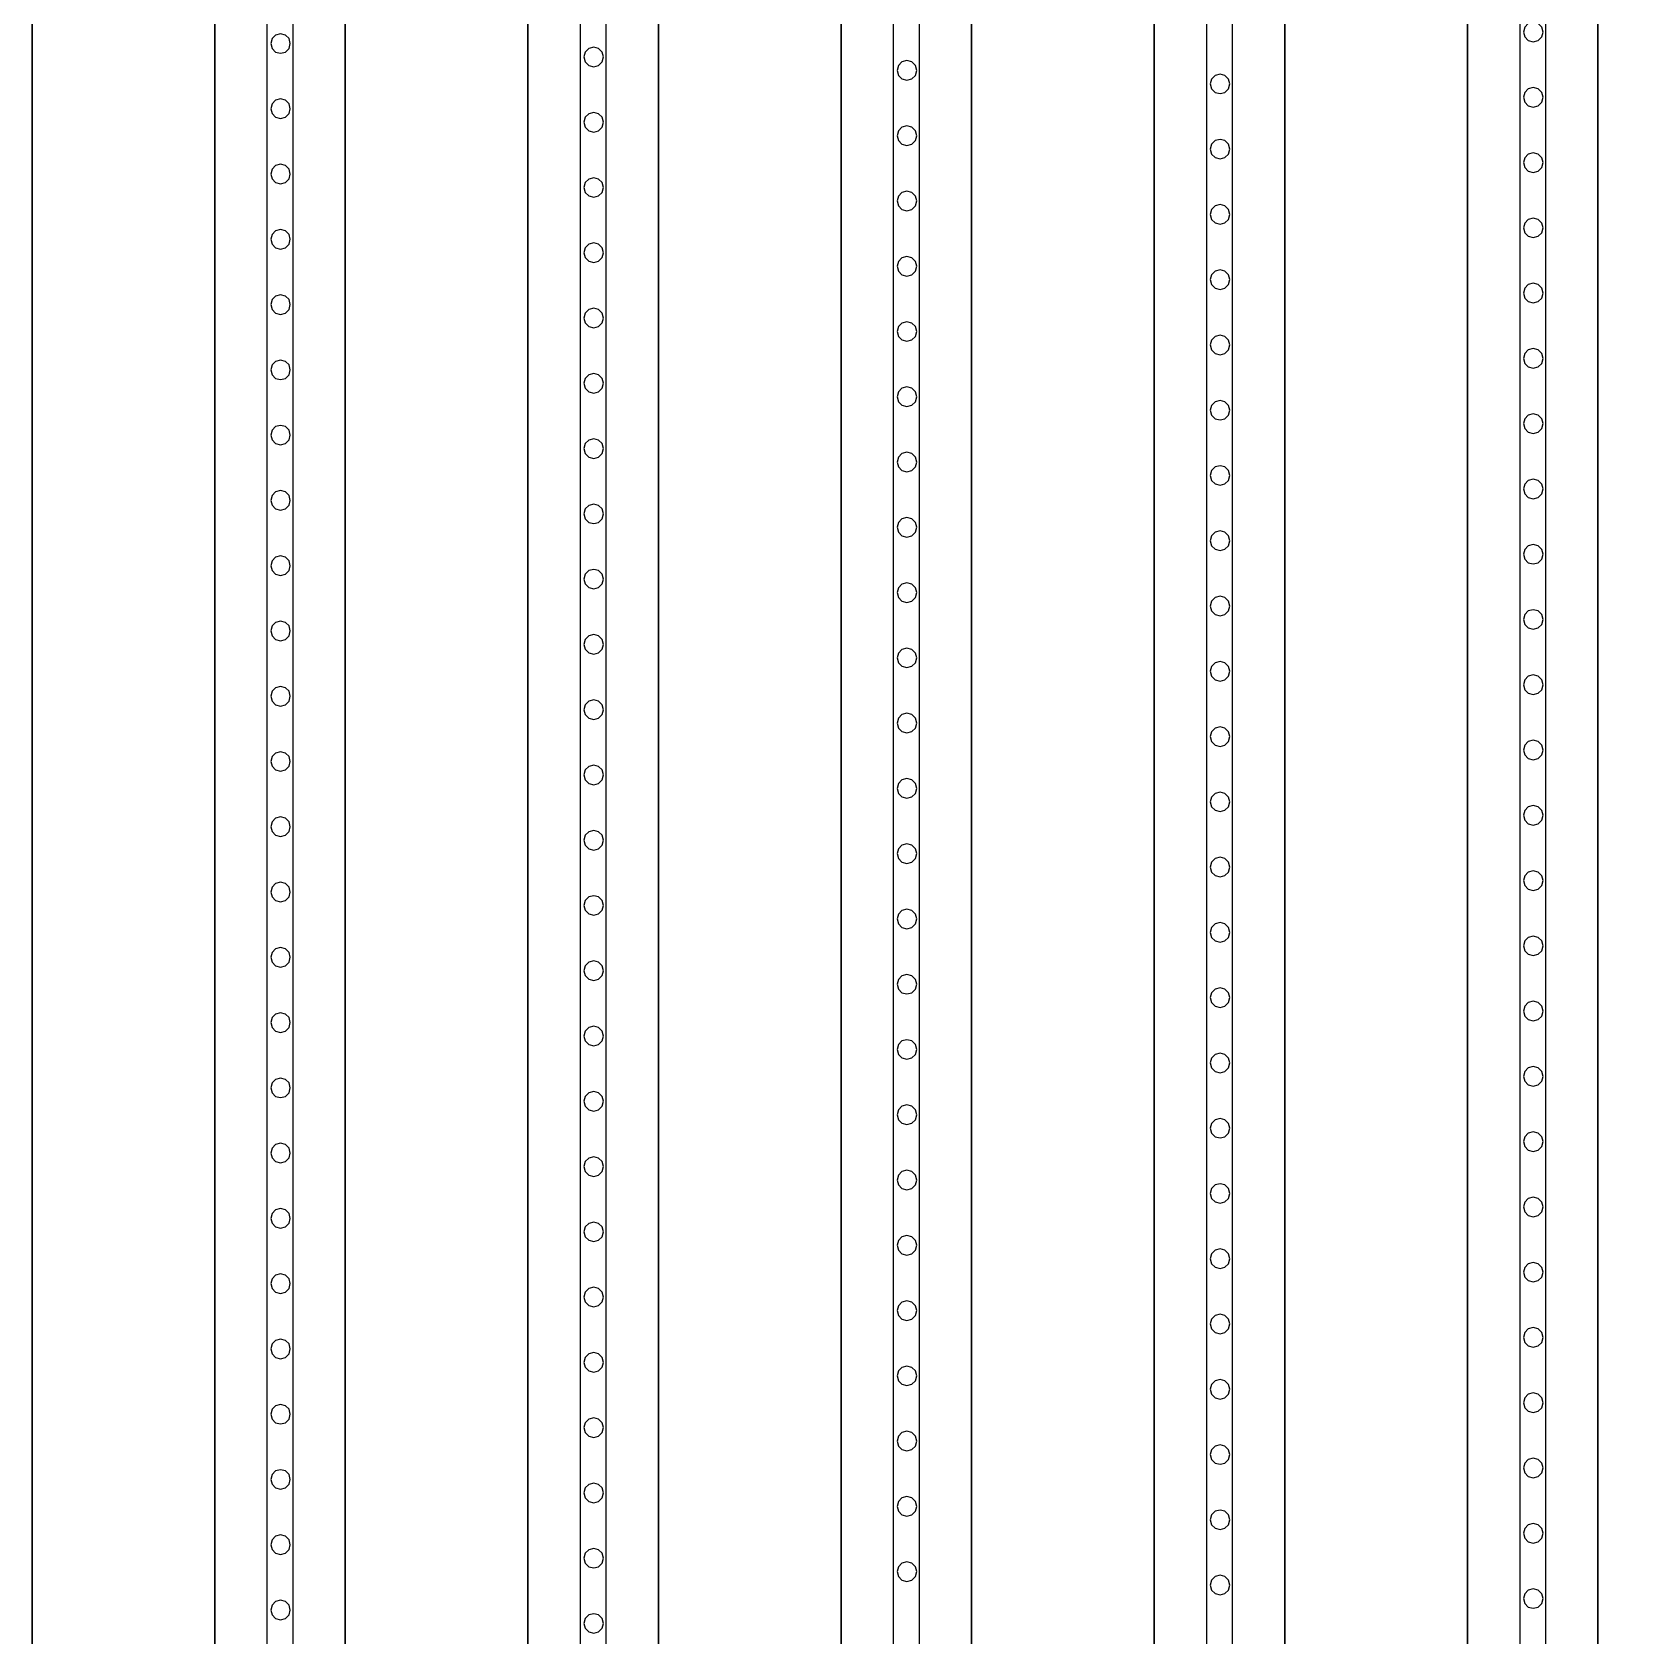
# Model space of a CAD drawing. Header units: metres. Extents: x -1550 to 1550, y -904 to 26100.
# Drawn here: x -2 to 120.4, y 1983 to 2105.8 of the extents above; entities that cross this region are included whole.
import ezdxf

# ---------------------------------------------------------------- set-up
doc = ezdxf.new("R2010")
doc.units = ezdxf.units.M
for name, color, linetype in [('Metal', 4, 'CONTINUOUS'), ('pattern_ionp', 7, 'CONTINUOUS'), ('Polyimide', 3, 'CONTINUOUS'), ('Polyimide_Negative', 5, 'CONTINUOUS')]:
    doc.layers.add(name, color=color, linetype=linetype)

msp = doc.modelspace()

# ---------------------------------------------------------------- linework, layer by layer
at = {"layer": 'Metal'}
for points in [[(16, 11993.5), (16, 8.5)], [(18, 8.5), (18, 11993.5)], [(40, 11993.5), (40, 262.47)], [(42, 262.47), (42, 11993.5)], [(64, 11993.5), (64, 516.44)], [(66, 516.44), (66, 11993.5)], [(88, 11993.5), (88, 770.4)], [(90, 770.4), (90, 11993.5)], [(112, 11993.5), (112, 1024.37)], [(114, 1024.37), (114, 11993.5)]]:
    msp.add_lwpolyline(points, dxfattribs=at)
at = {"layer": 'pattern_ionp'}
for points in [[(113.79, 2105.82), (113.69, 2106.19), (113.41, 2106.47), (113.04, 2106.57), (112.66, 2106.47), (112.39, 2106.19), (112.29, 2105.82), (112.39, 2105.44), (112.66, 2105.17), (113.04, 2105.07), (113.41, 2105.17), (113.69, 2105.44), (113.79, 2105.82)], [(17.79, 2104.94), (17.69, 2105.32), (17.41, 2105.59), (17.04, 2105.69), (16.66, 2105.59), (16.39, 2105.32), (16.29, 2104.94), (16.39, 2104.57), (16.66, 2104.29), (17.04, 2104.19), (17.41, 2104.29), (17.69, 2104.57), (17.79, 2104.94)], [(41.79, 2103.91), (41.69, 2104.29), (41.41, 2104.56), (41.04, 2104.66), (40.66, 2104.56), (40.39, 2104.29), (40.29, 2103.91), (40.39, 2103.54), (40.66, 2103.26), (41.04, 2103.16), (41.41, 2103.26), (41.69, 2103.54), (41.79, 2103.91)], [(65.79, 2102.88), (65.69, 2103.25), (65.41, 2103.53), (65.04, 2103.63), (64.66, 2103.53), (64.39, 2103.25), (64.29, 2102.88), (64.39, 2102.5), (64.66, 2102.23), (65.04, 2102.13), (65.41, 2102.23), (65.69, 2102.5), (65.79, 2102.88)], [(89.79, 2101.85), (89.69, 2102.22), (89.41, 2102.5), (89.04, 2102.6), (88.66, 2102.5), (88.39, 2102.22), (88.29, 2101.85), (88.39, 2101.47), (88.66, 2101.2), (89.04, 2101.1), (89.41, 2101.2), (89.69, 2101.47), (89.79, 2101.85)], [(113.79, 2100.82), (113.69, 2101.19), (113.41, 2101.47), (113.04, 2101.57), (112.66, 2101.47), (112.39, 2101.19), (112.29, 2100.82), (112.39, 2100.44), (112.66, 2100.17), (113.04, 2100.07), (113.41, 2100.17), (113.69, 2100.44), (113.79, 2100.82)], [(17.79, 2099.94), (17.69, 2100.32), (17.41, 2100.59), (17.04, 2100.69), (16.66, 2100.59), (16.39, 2100.32), (16.29, 2099.94), (16.39, 2099.57), (16.66, 2099.29), (17.04, 2099.19), (17.41, 2099.29), (17.69, 2099.57), (17.79, 2099.94)], [(41.79, 2098.91), (41.69, 2099.29), (41.41, 2099.56), (41.04, 2099.66), (40.66, 2099.56), (40.39, 2099.29), (40.29, 2098.91), (40.39, 2098.54), (40.66, 2098.26), (41.04, 2098.16), (41.41, 2098.26), (41.69, 2098.54), (41.79, 2098.91)], [(65.79, 2097.88), (65.69, 2098.25), (65.41, 2098.53), (65.04, 2098.63), (64.66, 2098.53), (64.39, 2098.25), (64.29, 2097.88), (64.39, 2097.5), (64.66, 2097.23), (65.04, 2097.13), (65.41, 2097.23), (65.69, 2097.5), (65.79, 2097.88)], [(89.79, 2096.85), (89.69, 2097.22), (89.41, 2097.5), (89.04, 2097.6), (88.66, 2097.5), (88.39, 2097.22), (88.29, 2096.85), (88.39, 2096.47), (88.66, 2096.2), (89.04, 2096.1), (89.41, 2096.2), (89.69, 2096.47), (89.79, 2096.85)], [(113.79, 2095.82), (113.69, 2096.19), (113.41, 2096.47), (113.04, 2096.57), (112.66, 2096.47), (112.39, 2096.19), (112.29, 2095.82), (112.39, 2095.44), (112.66, 2095.17), (113.04, 2095.07), (113.41, 2095.17), (113.69, 2095.44), (113.79, 2095.82)], [(17.79, 2094.94), (17.69, 2095.32), (17.41, 2095.59), (17.04, 2095.69), (16.66, 2095.59), (16.39, 2095.32), (16.29, 2094.94), (16.39, 2094.57), (16.66, 2094.29), (17.04, 2094.19), (17.41, 2094.29), (17.69, 2094.57), (17.79, 2094.94)], [(41.79, 2093.91), (41.69, 2094.29), (41.41, 2094.56), (41.04, 2094.66), (40.66, 2094.56), (40.39, 2094.29), (40.29, 2093.91), (40.39, 2093.54), (40.66, 2093.26), (41.04, 2093.16), (41.41, 2093.26), (41.69, 2093.54), (41.79, 2093.91)], [(65.79, 2092.88), (65.69, 2093.25), (65.41, 2093.53), (65.04, 2093.63), (64.66, 2093.53), (64.39, 2093.25), (64.29, 2092.88), (64.39, 2092.5), (64.66, 2092.23), (65.04, 2092.13), (65.41, 2092.23), (65.69, 2092.5), (65.79, 2092.88)], [(89.79, 2091.85), (89.69, 2092.22), (89.41, 2092.5), (89.04, 2092.6), (88.66, 2092.5), (88.39, 2092.22), (88.29, 2091.85), (88.39, 2091.47), (88.66, 2091.2), (89.04, 2091.1), (89.41, 2091.2), (89.69, 2091.47), (89.79, 2091.85)], [(113.79, 2090.82), (113.69, 2091.19), (113.41, 2091.47), (113.04, 2091.57), (112.66, 2091.47), (112.39, 2091.19), (112.29, 2090.82), (112.39, 2090.44), (112.66, 2090.17), (113.04, 2090.07), (113.41, 2090.17), (113.69, 2090.44), (113.79, 2090.82)], [(17.79, 2089.94), (17.69, 2090.32), (17.41, 2090.59), (17.04, 2090.69), (16.66, 2090.59), (16.39, 2090.32), (16.29, 2089.94), (16.39, 2089.57), (16.66, 2089.29), (17.04, 2089.19), (17.41, 2089.29), (17.69, 2089.57), (17.79, 2089.94)], [(41.79, 2088.91), (41.69, 2089.29), (41.41, 2089.56), (41.04, 2089.66), (40.66, 2089.56), (40.39, 2089.29), (40.29, 2088.91), (40.39, 2088.54), (40.66, 2088.26), (41.04, 2088.16), (41.41, 2088.26), (41.69, 2088.54), (41.79, 2088.91)], [(65.79, 2087.88), (65.69, 2088.25), (65.41, 2088.53), (65.04, 2088.63), (64.66, 2088.53), (64.39, 2088.25), (64.29, 2087.88), (64.39, 2087.5), (64.66, 2087.23), (65.04, 2087.13), (65.41, 2087.23), (65.69, 2087.5), (65.79, 2087.88)], [(89.79, 2086.85), (89.69, 2087.22), (89.41, 2087.5), (89.04, 2087.6), (88.66, 2087.5), (88.39, 2087.22), (88.29, 2086.85), (88.39, 2086.47), (88.66, 2086.2), (89.04, 2086.1), (89.41, 2086.2), (89.69, 2086.47), (89.79, 2086.85)], [(113.79, 2085.82), (113.69, 2086.19), (113.41, 2086.47), (113.04, 2086.57), (112.66, 2086.47), (112.39, 2086.19), (112.29, 2085.82), (112.39, 2085.44), (112.66, 2085.17), (113.04, 2085.07), (113.41, 2085.17), (113.69, 2085.44), (113.79, 2085.82)], [(17.79, 2084.94), (17.69, 2085.32), (17.41, 2085.59), (17.04, 2085.69), (16.66, 2085.59), (16.39, 2085.32), (16.29, 2084.94), (16.39, 2084.57), (16.66, 2084.29), (17.04, 2084.19), (17.41, 2084.29), (17.69, 2084.57), (17.79, 2084.94)], [(41.79, 2083.91), (41.69, 2084.29), (41.41, 2084.56), (41.04, 2084.66), (40.66, 2084.56), (40.39, 2084.29), (40.29, 2083.91), (40.39, 2083.54), (40.66, 2083.26), (41.04, 2083.16), (41.41, 2083.26), (41.69, 2083.54), (41.79, 2083.91)], [(65.79, 2082.88), (65.69, 2083.25), (65.41, 2083.53), (65.04, 2083.63), (64.66, 2083.53), (64.39, 2083.25), (64.29, 2082.88), (64.39, 2082.5), (64.66, 2082.23), (65.04, 2082.13), (65.41, 2082.23), (65.69, 2082.5), (65.79, 2082.88)], [(89.79, 2081.85), (89.69, 2082.22), (89.41, 2082.5), (89.04, 2082.6), (88.66, 2082.5), (88.39, 2082.22), (88.29, 2081.85), (88.39, 2081.47), (88.66, 2081.2), (89.04, 2081.1), (89.41, 2081.2), (89.69, 2081.47), (89.79, 2081.85)], [(113.79, 2080.82), (113.69, 2081.19), (113.41, 2081.47), (113.04, 2081.57), (112.66, 2081.47), (112.39, 2081.19), (112.29, 2080.82), (112.39, 2080.44), (112.66, 2080.17), (113.04, 2080.07), (113.41, 2080.17), (113.69, 2080.44), (113.79, 2080.82)], [(17.79, 2079.94), (17.69, 2080.32), (17.41, 2080.59), (17.04, 2080.69), (16.66, 2080.59), (16.39, 2080.32), (16.29, 2079.94), (16.39, 2079.57), (16.66, 2079.29), (17.04, 2079.19), (17.41, 2079.29), (17.69, 2079.57), (17.79, 2079.94)], [(41.79, 2078.91), (41.69, 2079.29), (41.41, 2079.56), (41.04, 2079.66), (40.66, 2079.56), (40.39, 2079.29), (40.29, 2078.91), (40.39, 2078.54), (40.66, 2078.26), (41.04, 2078.16), (41.41, 2078.26), (41.69, 2078.54), (41.79, 2078.91)], [(65.79, 2077.88), (65.69, 2078.25), (65.41, 2078.53), (65.04, 2078.63), (64.66, 2078.53), (64.39, 2078.25), (64.29, 2077.88), (64.39, 2077.5), (64.66, 2077.23), (65.04, 2077.13), (65.41, 2077.23), (65.69, 2077.5), (65.79, 2077.88)], [(89.79, 2076.85), (89.69, 2077.22), (89.41, 2077.5), (89.04, 2077.6), (88.66, 2077.5), (88.39, 2077.22), (88.29, 2076.85), (88.39, 2076.47), (88.66, 2076.2), (89.04, 2076.1), (89.41, 2076.2), (89.69, 2076.47), (89.79, 2076.85)], [(113.79, 2075.82), (113.69, 2076.19), (113.41, 2076.47), (113.04, 2076.57), (112.66, 2076.47), (112.39, 2076.19), (112.29, 2075.82), (112.39, 2075.44), (112.66, 2075.17), (113.04, 2075.07), (113.41, 2075.17), (113.69, 2075.44), (113.79, 2075.82)], [(17.79, 2074.94), (17.69, 2075.32), (17.41, 2075.59), (17.04, 2075.69), (16.66, 2075.59), (16.39, 2075.32), (16.29, 2074.94), (16.39, 2074.57), (16.66, 2074.29), (17.04, 2074.19), (17.41, 2074.29), (17.69, 2074.57), (17.79, 2074.94)], [(41.79, 2073.91), (41.69, 2074.29), (41.41, 2074.56), (41.04, 2074.66), (40.66, 2074.56), (40.39, 2074.29), (40.29, 2073.91), (40.39, 2073.54), (40.66, 2073.26), (41.04, 2073.16), (41.41, 2073.26), (41.69, 2073.54), (41.79, 2073.91)], [(65.79, 2072.88), (65.69, 2073.25), (65.41, 2073.53), (65.04, 2073.63), (64.66, 2073.53), (64.39, 2073.25), (64.29, 2072.88), (64.39, 2072.5), (64.66, 2072.23), (65.04, 2072.13), (65.41, 2072.23), (65.69, 2072.5), (65.79, 2072.88)], [(89.79, 2071.85), (89.69, 2072.22), (89.41, 2072.5), (89.04, 2072.6), (88.66, 2072.5), (88.39, 2072.22), (88.29, 2071.85), (88.39, 2071.47), (88.66, 2071.2), (89.04, 2071.1), (89.41, 2071.2), (89.69, 2071.47), (89.79, 2071.85)], [(113.79, 2070.82), (113.69, 2071.19), (113.41, 2071.47), (113.04, 2071.57), (112.66, 2071.47), (112.39, 2071.19), (112.29, 2070.82), (112.39, 2070.44), (112.66, 2070.17), (113.04, 2070.07), (113.41, 2070.17), (113.69, 2070.44), (113.79, 2070.82)], [(17.79, 2069.94), (17.69, 2070.32), (17.41, 2070.59), (17.04, 2070.69), (16.66, 2070.59), (16.39, 2070.32), (16.29, 2069.94), (16.39, 2069.57), (16.66, 2069.29), (17.04, 2069.19), (17.41, 2069.29), (17.69, 2069.57), (17.79, 2069.94)], [(41.79, 2068.91), (41.69, 2069.29), (41.41, 2069.56), (41.04, 2069.66), (40.66, 2069.56), (40.39, 2069.29), (40.29, 2068.91), (40.39, 2068.54), (40.66, 2068.26), (41.04, 2068.16), (41.41, 2068.26), (41.69, 2068.54), (41.79, 2068.91)], [(65.79, 2067.88), (65.69, 2068.25), (65.41, 2068.53), (65.04, 2068.63), (64.66, 2068.53), (64.39, 2068.25), (64.29, 2067.88), (64.39, 2067.5), (64.66, 2067.23), (65.04, 2067.13), (65.41, 2067.23), (65.69, 2067.5), (65.79, 2067.88)], [(89.79, 2066.85), (89.69, 2067.22), (89.41, 2067.5), (89.04, 2067.6), (88.66, 2067.5), (88.39, 2067.22), (88.29, 2066.85), (88.39, 2066.47), (88.66, 2066.2), (89.04, 2066.1), (89.41, 2066.2), (89.69, 2066.47), (89.79, 2066.85)], [(113.79, 2065.82), (113.69, 2066.19), (113.41, 2066.47), (113.04, 2066.57), (112.66, 2066.47), (112.39, 2066.19), (112.29, 2065.82), (112.39, 2065.44), (112.66, 2065.17), (113.04, 2065.07), (113.41, 2065.17), (113.69, 2065.44), (113.79, 2065.82)], [(17.79, 2064.94), (17.69, 2065.32), (17.41, 2065.59), (17.04, 2065.69), (16.66, 2065.59), (16.39, 2065.32), (16.29, 2064.94), (16.39, 2064.57), (16.66, 2064.29), (17.04, 2064.19), (17.41, 2064.29), (17.69, 2064.57), (17.79, 2064.94)], [(41.79, 2063.91), (41.69, 2064.29), (41.41, 2064.56), (41.04, 2064.66), (40.66, 2064.56), (40.39, 2064.29), (40.29, 2063.91), (40.39, 2063.54), (40.66, 2063.26), (41.04, 2063.16), (41.41, 2063.26), (41.69, 2063.54), (41.79, 2063.91)], [(65.79, 2062.88), (65.69, 2063.25), (65.41, 2063.53), (65.04, 2063.63), (64.66, 2063.53), (64.39, 2063.25), (64.29, 2062.88), (64.39, 2062.5), (64.66, 2062.23), (65.04, 2062.13), (65.41, 2062.23), (65.69, 2062.5), (65.79, 2062.88)], [(89.79, 2061.85), (89.69, 2062.22), (89.41, 2062.5), (89.04, 2062.6), (88.66, 2062.5), (88.39, 2062.22), (88.29, 2061.85), (88.39, 2061.47), (88.66, 2061.2), (89.04, 2061.1), (89.41, 2061.2), (89.69, 2061.47), (89.79, 2061.85)], [(17.79, 2059.94), (17.69, 2060.32), (17.41, 2060.59), (17.04, 2060.69), (16.66, 2060.59), (16.39, 2060.32), (16.29, 2059.94), (16.39, 2059.57), (16.66, 2059.29), (17.04, 2059.19), (17.41, 2059.29), (17.69, 2059.57), (17.79, 2059.94)], [(113.79, 2060.82), (113.69, 2061.19), (113.41, 2061.47), (113.04, 2061.57), (112.66, 2061.47), (112.39, 2061.19), (112.29, 2060.82), (112.39, 2060.44), (112.66, 2060.17), (113.04, 2060.07), (113.41, 2060.17), (113.69, 2060.44), (113.79, 2060.82)], [(41.79, 2058.91), (41.69, 2059.29), (41.41, 2059.56), (41.04, 2059.66), (40.66, 2059.56), (40.39, 2059.29), (40.29, 2058.91), (40.39, 2058.54), (40.66, 2058.26), (41.04, 2058.16), (41.41, 2058.26), (41.69, 2058.54), (41.79, 2058.91)], [(65.79, 2057.88), (65.69, 2058.25), (65.41, 2058.53), (65.04, 2058.63), (64.66, 2058.53), (64.39, 2058.25), (64.29, 2057.88), (64.39, 2057.5), (64.66, 2057.23), (65.04, 2057.13), (65.41, 2057.23), (65.69, 2057.5), (65.79, 2057.88)], [(89.79, 2056.85), (89.69, 2057.22), (89.41, 2057.5), (89.04, 2057.6), (88.66, 2057.5), (88.39, 2057.22), (88.29, 2056.85), (88.39, 2056.47), (88.66, 2056.2), (89.04, 2056.1), (89.41, 2056.2), (89.69, 2056.47), (89.79, 2056.85)], [(17.79, 2054.94), (17.69, 2055.32), (17.41, 2055.59), (17.04, 2055.69), (16.66, 2055.59), (16.39, 2055.32), (16.29, 2054.94), (16.39, 2054.57), (16.66, 2054.29), (17.04, 2054.19), (17.41, 2054.29), (17.69, 2054.57), (17.79, 2054.94)], [(113.79, 2055.82), (113.69, 2056.19), (113.41, 2056.47), (113.04, 2056.57), (112.66, 2056.47), (112.39, 2056.19), (112.29, 2055.82), (112.39, 2055.44), (112.66, 2055.17), (113.04, 2055.07), (113.41, 2055.17), (113.69, 2055.44), (113.79, 2055.82)], [(41.79, 2053.91), (41.69, 2054.29), (41.41, 2054.56), (41.04, 2054.66), (40.66, 2054.56), (40.39, 2054.29), (40.29, 2053.91), (40.39, 2053.54), (40.66, 2053.26), (41.04, 2053.16), (41.41, 2053.26), (41.69, 2053.54), (41.79, 2053.91)], [(65.79, 2052.88), (65.69, 2053.25), (65.41, 2053.53), (65.04, 2053.63), (64.66, 2053.53), (64.39, 2053.25), (64.29, 2052.88), (64.39, 2052.5), (64.66, 2052.23), (65.04, 2052.13), (65.41, 2052.23), (65.69, 2052.5), (65.79, 2052.88)], [(89.79, 2051.85), (89.69, 2052.22), (89.41, 2052.5), (89.04, 2052.6), (88.66, 2052.5), (88.39, 2052.22), (88.29, 2051.85), (88.39, 2051.47), (88.66, 2051.2), (89.04, 2051.1), (89.41, 2051.2), (89.69, 2051.47), (89.79, 2051.85)], [(17.79, 2049.94), (17.69, 2050.32), (17.41, 2050.59), (17.04, 2050.69), (16.66, 2050.59), (16.39, 2050.32), (16.29, 2049.94), (16.39, 2049.57), (16.66, 2049.29), (17.04, 2049.19), (17.41, 2049.29), (17.69, 2049.57), (17.79, 2049.94)], [(113.79, 2050.82), (113.69, 2051.19), (113.41, 2051.47), (113.04, 2051.57), (112.66, 2051.47), (112.39, 2051.19), (112.29, 2050.82), (112.39, 2050.44), (112.66, 2050.17), (113.04, 2050.07), (113.41, 2050.17), (113.69, 2050.44), (113.79, 2050.82)], [(41.79, 2048.91), (41.69, 2049.29), (41.41, 2049.56), (41.04, 2049.66), (40.66, 2049.56), (40.39, 2049.29), (40.29, 2048.91), (40.39, 2048.54), (40.66, 2048.26), (41.04, 2048.16), (41.41, 2048.26), (41.69, 2048.54), (41.79, 2048.91)], [(65.79, 2047.88), (65.69, 2048.25), (65.41, 2048.53), (65.04, 2048.63), (64.66, 2048.53), (64.39, 2048.25), (64.29, 2047.88), (64.39, 2047.5), (64.66, 2047.23), (65.04, 2047.13), (65.41, 2047.23), (65.69, 2047.5), (65.79, 2047.88)], [(89.79, 2046.85), (89.69, 2047.22), (89.41, 2047.5), (89.04, 2047.6), (88.66, 2047.5), (88.39, 2047.22), (88.29, 2046.85), (88.39, 2046.47), (88.66, 2046.2), (89.04, 2046.1), (89.41, 2046.2), (89.69, 2046.47), (89.79, 2046.85)], [(17.79, 2044.94), (17.69, 2045.32), (17.41, 2045.59), (17.04, 2045.69), (16.66, 2045.59), (16.39, 2045.32), (16.29, 2044.94), (16.39, 2044.57), (16.66, 2044.29), (17.04, 2044.19), (17.41, 2044.29), (17.69, 2044.57), (17.79, 2044.94)], [(113.79, 2045.82), (113.69, 2046.19), (113.41, 2046.47), (113.04, 2046.57), (112.66, 2046.47), (112.39, 2046.19), (112.29, 2045.82), (112.39, 2045.44), (112.66, 2045.17), (113.04, 2045.07), (113.41, 2045.17), (113.69, 2045.44), (113.79, 2045.82)], [(41.79, 2043.91), (41.69, 2044.29), (41.41, 2044.56), (41.04, 2044.66), (40.66, 2044.56), (40.39, 2044.29), (40.29, 2043.91), (40.39, 2043.54), (40.66, 2043.26), (41.04, 2043.16), (41.41, 2043.26), (41.69, 2043.54), (41.79, 2043.91)], [(65.79, 2042.88), (65.69, 2043.25), (65.41, 2043.53), (65.04, 2043.63), (64.66, 2043.53), (64.39, 2043.25), (64.29, 2042.88), (64.39, 2042.5), (64.66, 2042.23), (65.04, 2042.13), (65.41, 2042.23), (65.69, 2042.5), (65.79, 2042.88)], [(89.79, 2041.85), (89.69, 2042.22), (89.41, 2042.5), (89.04, 2042.6), (88.66, 2042.5), (88.39, 2042.22), (88.29, 2041.85), (88.39, 2041.47), (88.66, 2041.2), (89.04, 2041.1), (89.41, 2041.2), (89.69, 2041.47), (89.79, 2041.85)], [(113.79, 2040.82), (113.69, 2041.19), (113.41, 2041.47), (113.04, 2041.57), (112.66, 2041.47), (112.39, 2041.19), (112.29, 2040.82), (112.39, 2040.44), (112.66, 2040.17), (113.04, 2040.07), (113.41, 2040.17), (113.69, 2040.44), (113.79, 2040.82)], [(17.79, 2039.94), (17.69, 2040.32), (17.41, 2040.59), (17.04, 2040.69), (16.66, 2040.59), (16.39, 2040.32), (16.29, 2039.94), (16.39, 2039.57), (16.66, 2039.29), (17.04, 2039.19), (17.41, 2039.29), (17.69, 2039.57), (17.79, 2039.94)], [(41.79, 2038.91), (41.69, 2039.29), (41.41, 2039.56), (41.04, 2039.66), (40.66, 2039.56), (40.39, 2039.29), (40.29, 2038.91), (40.39, 2038.54), (40.66, 2038.26), (41.04, 2038.16), (41.41, 2038.26), (41.69, 2038.54), (41.79, 2038.91)], [(65.79, 2037.88), (65.69, 2038.25), (65.41, 2038.53), (65.04, 2038.63), (64.66, 2038.53), (64.39, 2038.25), (64.29, 2037.88), (64.39, 2037.5), (64.66, 2037.23), (65.04, 2037.13), (65.41, 2037.23), (65.69, 2037.5), (65.79, 2037.88)], [(89.79, 2036.85), (89.69, 2037.22), (89.41, 2037.5), (89.04, 2037.6), (88.66, 2037.5), (88.39, 2037.22), (88.29, 2036.85), (88.39, 2036.47), (88.66, 2036.2), (89.04, 2036.1), (89.41, 2036.2), (89.69, 2036.47), (89.79, 2036.85)], [(113.79, 2035.82), (113.69, 2036.19), (113.41, 2036.47), (113.04, 2036.57), (112.66, 2036.47), (112.39, 2036.19), (112.29, 2035.82), (112.39, 2035.44), (112.66, 2035.17), (113.04, 2035.07), (113.41, 2035.17), (113.69, 2035.44), (113.79, 2035.82)], [(17.79, 2034.94), (17.69, 2035.32), (17.41, 2035.59), (17.04, 2035.69), (16.66, 2035.59), (16.39, 2035.32), (16.29, 2034.94), (16.39, 2034.57), (16.66, 2034.29), (17.04, 2034.19), (17.41, 2034.29), (17.69, 2034.57), (17.79, 2034.94)], [(41.79, 2033.91), (41.69, 2034.29), (41.41, 2034.56), (41.04, 2034.66), (40.66, 2034.56), (40.39, 2034.29), (40.29, 2033.91), (40.39, 2033.54), (40.66, 2033.26), (41.04, 2033.16), (41.41, 2033.26), (41.69, 2033.54), (41.79, 2033.91)], [(65.79, 2032.88), (65.69, 2033.25), (65.41, 2033.53), (65.04, 2033.63), (64.66, 2033.53), (64.39, 2033.25), (64.29, 2032.88), (64.39, 2032.5), (64.66, 2032.23), (65.04, 2032.13), (65.41, 2032.23), (65.69, 2032.5), (65.79, 2032.88)], [(89.79, 2031.85), (89.69, 2032.22), (89.41, 2032.5), (89.04, 2032.6), (88.66, 2032.5), (88.39, 2032.22), (88.29, 2031.85), (88.39, 2031.47), (88.66, 2031.2), (89.04, 2031.1), (89.41, 2031.2), (89.69, 2031.47), (89.79, 2031.85)], [(113.79, 2030.82), (113.69, 2031.19), (113.41, 2031.47), (113.04, 2031.57), (112.66, 2031.47), (112.39, 2031.19), (112.29, 2030.82), (112.39, 2030.44), (112.66, 2030.17), (113.04, 2030.07), (113.41, 2030.17), (113.69, 2030.44), (113.79, 2030.82)], [(17.79, 2029.94), (17.69, 2030.32), (17.41, 2030.59), (17.04, 2030.69), (16.66, 2030.59), (16.39, 2030.32), (16.29, 2029.94), (16.39, 2029.57), (16.66, 2029.29), (17.04, 2029.19), (17.41, 2029.29), (17.69, 2029.57), (17.79, 2029.94)], [(41.79, 2028.91), (41.69, 2029.29), (41.41, 2029.56), (41.04, 2029.66), (40.66, 2029.56), (40.39, 2029.29), (40.29, 2028.91), (40.39, 2028.54), (40.66, 2028.26), (41.04, 2028.16), (41.41, 2028.26), (41.69, 2028.54), (41.79, 2028.91)], [(65.79, 2027.88), (65.69, 2028.25), (65.41, 2028.53), (65.04, 2028.63), (64.66, 2028.53), (64.39, 2028.25), (64.29, 2027.88), (64.39, 2027.5), (64.66, 2027.23), (65.04, 2027.13), (65.41, 2027.23), (65.69, 2027.5), (65.79, 2027.88)], [(89.79, 2026.85), (89.69, 2027.22), (89.41, 2027.5), (89.04, 2027.6), (88.66, 2027.5), (88.39, 2027.22), (88.29, 2026.85), (88.39, 2026.47), (88.66, 2026.2), (89.04, 2026.1), (89.41, 2026.2), (89.69, 2026.47), (89.79, 2026.85)], [(113.79, 2025.82), (113.69, 2026.19), (113.41, 2026.47), (113.04, 2026.57), (112.66, 2026.47), (112.39, 2026.19), (112.29, 2025.82), (112.39, 2025.44), (112.66, 2025.17), (113.04, 2025.07), (113.41, 2025.17), (113.69, 2025.44), (113.79, 2025.82)], [(17.79, 2024.94), (17.69, 2025.32), (17.41, 2025.59), (17.04, 2025.69), (16.66, 2025.59), (16.39, 2025.32), (16.29, 2024.94), (16.39, 2024.57), (16.66, 2024.29), (17.04, 2024.19), (17.41, 2024.29), (17.69, 2024.57), (17.79, 2024.94)], [(41.79, 2023.91), (41.69, 2024.29), (41.41, 2024.56), (41.04, 2024.66), (40.66, 2024.56), (40.39, 2024.29), (40.29, 2023.91), (40.39, 2023.54), (40.66, 2023.26), (41.04, 2023.16), (41.41, 2023.26), (41.69, 2023.54), (41.79, 2023.91)], [(65.79, 2022.88), (65.69, 2023.25), (65.41, 2023.53), (65.04, 2023.63), (64.66, 2023.53), (64.39, 2023.25), (64.29, 2022.88), (64.39, 2022.5), (64.66, 2022.23), (65.04, 2022.13), (65.41, 2022.23), (65.69, 2022.5), (65.79, 2022.88)], [(89.79, 2021.85), (89.69, 2022.22), (89.41, 2022.5), (89.04, 2022.6), (88.66, 2022.5), (88.39, 2022.22), (88.29, 2021.85), (88.39, 2021.47), (88.66, 2021.2), (89.04, 2021.1), (89.41, 2021.2), (89.69, 2021.47), (89.79, 2021.85)], [(113.79, 2020.82), (113.69, 2021.19), (113.41, 2021.47), (113.04, 2021.57), (112.66, 2021.47), (112.39, 2021.19), (112.29, 2020.82), (112.39, 2020.44), (112.66, 2020.17), (113.04, 2020.07), (113.41, 2020.17), (113.69, 2020.44), (113.79, 2020.82)], [(17.79, 2019.94), (17.69, 2020.32), (17.41, 2020.59), (17.04, 2020.69), (16.66, 2020.59), (16.39, 2020.32), (16.29, 2019.94), (16.39, 2019.57), (16.66, 2019.29), (17.04, 2019.19), (17.41, 2019.29), (17.69, 2019.57), (17.79, 2019.94)], [(41.79, 2018.91), (41.69, 2019.29), (41.41, 2019.56), (41.04, 2019.66), (40.66, 2019.56), (40.39, 2019.29), (40.29, 2018.91), (40.39, 2018.54), (40.66, 2018.26), (41.04, 2018.16), (41.41, 2018.26), (41.69, 2018.54), (41.79, 2018.91)], [(65.79, 2017.88), (65.69, 2018.25), (65.41, 2018.53), (65.04, 2018.63), (64.66, 2018.53), (64.39, 2018.25), (64.29, 2017.88), (64.39, 2017.5), (64.66, 2017.23), (65.04, 2017.13), (65.41, 2017.23), (65.69, 2017.5), (65.79, 2017.88)], [(89.79, 2016.85), (89.69, 2017.22), (89.41, 2017.5), (89.04, 2017.6), (88.66, 2017.5), (88.39, 2017.22), (88.29, 2016.85), (88.39, 2016.47), (88.66, 2016.2), (89.04, 2016.1), (89.41, 2016.2), (89.69, 2016.47), (89.79, 2016.85)], [(113.79, 2015.82), (113.69, 2016.19), (113.41, 2016.47), (113.04, 2016.57), (112.66, 2016.47), (112.39, 2016.19), (112.29, 2015.82), (112.39, 2015.44), (112.66, 2015.17), (113.04, 2015.07), (113.41, 2015.17), (113.69, 2015.44), (113.79, 2015.82)], [(17.79, 2014.94), (17.69, 2015.32), (17.41, 2015.59), (17.04, 2015.69), (16.66, 2015.59), (16.39, 2015.32), (16.29, 2014.94), (16.39, 2014.57), (16.66, 2014.29), (17.04, 2014.19), (17.41, 2014.29), (17.69, 2014.57), (17.79, 2014.94)], [(41.79, 2013.91), (41.69, 2014.29), (41.41, 2014.56), (41.04, 2014.66), (40.66, 2014.56), (40.39, 2014.29), (40.29, 2013.91), (40.39, 2013.54), (40.66, 2013.26), (41.04, 2013.16), (41.41, 2013.26), (41.69, 2013.54), (41.79, 2013.91)], [(65.79, 2012.88), (65.69, 2013.25), (65.41, 2013.53), (65.04, 2013.63), (64.66, 2013.53), (64.39, 2013.25), (64.29, 2012.88), (64.39, 2012.5), (64.66, 2012.23), (65.04, 2012.13), (65.41, 2012.23), (65.69, 2012.5), (65.79, 2012.88)], [(89.79, 2011.85), (89.69, 2012.22), (89.41, 2012.5), (89.04, 2012.6), (88.66, 2012.5), (88.39, 2012.22), (88.29, 2011.85), (88.39, 2011.47), (88.66, 2011.2), (89.04, 2011.1), (89.41, 2011.2), (89.69, 2011.47), (89.79, 2011.85)], [(113.79, 2010.82), (113.69, 2011.19), (113.41, 2011.47), (113.04, 2011.57), (112.66, 2011.47), (112.39, 2011.19), (112.29, 2010.82), (112.39, 2010.44), (112.66, 2010.17), (113.04, 2010.07), (113.41, 2010.17), (113.69, 2010.44), (113.79, 2010.82)], [(17.79, 2009.94), (17.69, 2010.32), (17.41, 2010.59), (17.04, 2010.69), (16.66, 2010.59), (16.39, 2010.32), (16.29, 2009.94), (16.39, 2009.57), (16.66, 2009.29), (17.04, 2009.19), (17.41, 2009.29), (17.69, 2009.57), (17.79, 2009.94)], [(41.79, 2008.91), (41.69, 2009.29), (41.41, 2009.56), (41.04, 2009.66), (40.66, 2009.56), (40.39, 2009.29), (40.29, 2008.91), (40.39, 2008.54), (40.66, 2008.26), (41.04, 2008.16), (41.41, 2008.26), (41.69, 2008.54), (41.79, 2008.91)], [(65.79, 2007.88), (65.69, 2008.25), (65.41, 2008.53), (65.04, 2008.63), (64.66, 2008.53), (64.39, 2008.25), (64.29, 2007.88), (64.39, 2007.5), (64.66, 2007.23), (65.04, 2007.13), (65.41, 2007.23), (65.69, 2007.5), (65.79, 2007.88)], [(89.79, 2006.85), (89.69, 2007.22), (89.41, 2007.5), (89.04, 2007.6), (88.66, 2007.5), (88.39, 2007.22), (88.29, 2006.85), (88.39, 2006.47), (88.66, 2006.2), (89.04, 2006.1), (89.41, 2006.2), (89.69, 2006.47), (89.79, 2006.85)], [(113.79, 2005.82), (113.69, 2006.19), (113.41, 2006.47), (113.04, 2006.57), (112.66, 2006.47), (112.39, 2006.19), (112.29, 2005.82), (112.39, 2005.44), (112.66, 2005.17), (113.04, 2005.07), (113.41, 2005.17), (113.69, 2005.44), (113.79, 2005.82)], [(17.79, 2004.94), (17.69, 2005.32), (17.41, 2005.59), (17.04, 2005.69), (16.66, 2005.59), (16.39, 2005.32), (16.29, 2004.94), (16.39, 2004.57), (16.66, 2004.29), (17.04, 2004.19), (17.41, 2004.29), (17.69, 2004.57), (17.79, 2004.94)], [(41.79, 2003.91), (41.69, 2004.29), (41.41, 2004.56), (41.04, 2004.66), (40.66, 2004.56), (40.39, 2004.29), (40.29, 2003.91), (40.39, 2003.54), (40.66, 2003.26), (41.04, 2003.16), (41.41, 2003.26), (41.69, 2003.54), (41.79, 2003.91)], [(65.79, 2002.88), (65.69, 2003.25), (65.41, 2003.53), (65.04, 2003.63), (64.66, 2003.53), (64.39, 2003.25), (64.29, 2002.88), (64.39, 2002.5), (64.66, 2002.23), (65.04, 2002.13), (65.41, 2002.23), (65.69, 2002.5), (65.79, 2002.88)], [(89.79, 2001.85), (89.69, 2002.22), (89.41, 2002.5), (89.04, 2002.6), (88.66, 2002.5), (88.39, 2002.22), (88.29, 2001.85), (88.39, 2001.47), (88.66, 2001.2), (89.04, 2001.1), (89.41, 2001.2), (89.69, 2001.47), (89.79, 2001.85)], [(113.79, 2000.82), (113.69, 2001.19), (113.41, 2001.47), (113.04, 2001.57), (112.66, 2001.47), (112.39, 2001.19), (112.29, 2000.82), (112.39, 2000.44), (112.66, 2000.17), (113.04, 2000.07), (113.41, 2000.17), (113.69, 2000.44), (113.79, 2000.82)], [(17.79, 1999.94), (17.69, 2000.32), (17.41, 2000.59), (17.04, 2000.69), (16.66, 2000.59), (16.39, 2000.32), (16.29, 1999.94), (16.39, 1999.57), (16.66, 1999.29), (17.04, 1999.19), (17.41, 1999.29), (17.69, 1999.57), (17.79, 1999.94)], [(41.79, 1998.91), (41.69, 1999.29), (41.41, 1999.56), (41.04, 1999.66), (40.66, 1999.56), (40.39, 1999.29), (40.29, 1998.91), (40.39, 1998.54), (40.66, 1998.26), (41.04, 1998.16), (41.41, 1998.26), (41.69, 1998.54), (41.79, 1998.91)], [(65.79, 1997.88), (65.69, 1998.25), (65.41, 1998.53), (65.04, 1998.63), (64.66, 1998.53), (64.39, 1998.25), (64.29, 1997.88), (64.39, 1997.5), (64.66, 1997.23), (65.04, 1997.13), (65.41, 1997.23), (65.69, 1997.5), (65.79, 1997.88)], [(89.79, 1996.85), (89.69, 1997.22), (89.41, 1997.5), (89.04, 1997.6), (88.66, 1997.5), (88.39, 1997.22), (88.29, 1996.85), (88.39, 1996.47), (88.66, 1996.2), (89.04, 1996.1), (89.41, 1996.2), (89.69, 1996.47), (89.79, 1996.85)], [(113.79, 1995.82), (113.69, 1996.19), (113.41, 1996.47), (113.04, 1996.57), (112.66, 1996.47), (112.39, 1996.19), (112.29, 1995.82), (112.39, 1995.44), (112.66, 1995.17), (113.04, 1995.07), (113.41, 1995.17), (113.69, 1995.44), (113.79, 1995.82)], [(17.79, 1994.94), (17.69, 1995.32), (17.41, 1995.59), (17.04, 1995.69), (16.66, 1995.59), (16.39, 1995.32), (16.29, 1994.94), (16.39, 1994.57), (16.66, 1994.29), (17.04, 1994.19), (17.41, 1994.29), (17.69, 1994.57), (17.79, 1994.94)], [(41.79, 1993.91), (41.69, 1994.29), (41.41, 1994.56), (41.04, 1994.66), (40.66, 1994.56), (40.39, 1994.29), (40.29, 1993.91), (40.39, 1993.54), (40.66, 1993.26), (41.04, 1993.16), (41.41, 1993.26), (41.69, 1993.54), (41.79, 1993.91)], [(65.79, 1992.88), (65.69, 1993.25), (65.41, 1993.53), (65.04, 1993.63), (64.66, 1993.53), (64.39, 1993.25), (64.29, 1992.88), (64.39, 1992.5), (64.66, 1992.23), (65.04, 1992.13), (65.41, 1992.23), (65.69, 1992.5), (65.79, 1992.88)], [(89.79, 1991.85), (89.69, 1992.22), (89.41, 1992.5), (89.04, 1992.6), (88.66, 1992.5), (88.39, 1992.22), (88.29, 1991.85), (88.39, 1991.47), (88.66, 1991.2), (89.04, 1991.1), (89.41, 1991.2), (89.69, 1991.47), (89.79, 1991.85)], [(17.79, 1989.94), (17.69, 1990.32), (17.41, 1990.59), (17.04, 1990.69), (16.66, 1990.59), (16.39, 1990.32), (16.29, 1989.94), (16.39, 1989.57), (16.66, 1989.29), (17.04, 1989.19), (17.41, 1989.29), (17.69, 1989.57), (17.79, 1989.94)], [(113.79, 1990.82), (113.69, 1991.19), (113.41, 1991.47), (113.04, 1991.57), (112.66, 1991.47), (112.39, 1991.19), (112.29, 1990.82), (112.39, 1990.44), (112.66, 1990.17), (113.04, 1990.07), (113.41, 1990.17), (113.69, 1990.44), (113.79, 1990.82)], [(41.79, 1988.91), (41.69, 1989.29), (41.41, 1989.56), (41.04, 1989.66), (40.66, 1989.56), (40.39, 1989.29), (40.29, 1988.91), (40.39, 1988.54), (40.66, 1988.26), (41.04, 1988.16), (41.41, 1988.26), (41.69, 1988.54), (41.79, 1988.91)], [(65.79, 1987.88), (65.69, 1988.25), (65.41, 1988.53), (65.04, 1988.63), (64.66, 1988.53), (64.39, 1988.25), (64.29, 1987.88), (64.39, 1987.5), (64.66, 1987.23), (65.04, 1987.13), (65.41, 1987.23), (65.69, 1987.5), (65.79, 1987.88)], [(89.79, 1986.85), (89.69, 1987.22), (89.41, 1987.5), (89.04, 1987.6), (88.66, 1987.5), (88.39, 1987.22), (88.29, 1986.85), (88.39, 1986.47), (88.66, 1986.2), (89.04, 1986.1), (89.41, 1986.2), (89.69, 1986.47), (89.79, 1986.85)], [(17.79, 1984.94), (17.69, 1985.32), (17.41, 1985.59), (17.04, 1985.69), (16.66, 1985.59), (16.39, 1985.32), (16.29, 1984.94), (16.39, 1984.57), (16.66, 1984.29), (17.04, 1984.19), (17.41, 1984.29), (17.69, 1984.57), (17.79, 1984.94)], [(113.79, 1985.82), (113.69, 1986.19), (113.41, 1986.47), (113.04, 1986.57), (112.66, 1986.47), (112.39, 1986.19), (112.29, 1985.82), (112.39, 1985.44), (112.66, 1985.17), (113.04, 1985.07), (113.41, 1985.17), (113.69, 1985.44), (113.79, 1985.82)], [(41.79, 1983.91), (41.69, 1984.29), (41.41, 1984.56), (41.04, 1984.66), (40.66, 1984.56), (40.39, 1984.29), (40.29, 1983.91), (40.39, 1983.54), (40.66, 1983.26), (41.04, 1983.16), (41.41, 1983.26), (41.69, 1983.54), (41.79, 1983.91)]]:
    msp.add_lwpolyline(points, close=True, dxfattribs=at)
at = {"layer": 'Polyimide'}
for points in [[(-2, 11978.5), (-2, -116.48)], [(12, 12.5), (12, 11978.5)], [(22, 11978.5), (22, 12.5)], [(36, 266.47), (36, 11978.5)], [(46, 11978.5), (46, 266.47)], [(60, 520.44), (60, 11978.5)], [(70, 11978.5), (70, 520.44)], [(84, 774.4), (84, 11978.5)], [(94, 11978.5), (94, 774.4)], [(108, 1028.37), (108, 11978.5)], [(118, 11978.5), (118, 1028.37)]]:
    msp.add_lwpolyline(points, dxfattribs=at)
at = {"layer": 'Polyimide_Negative'}
for points in [[(966, 6040.77), (24.81, -642.62), (14.5, -665.19), (14.5, -654.04), (14.39, -651.11), (13.18, -647.49), (11.33, -643.61), (3.23, -640.89), (0.99, -638.43), (-0.69, -635.25), (-2, -628.09), (-2, -587.48), (-2, -387.48), (-2, -137.48), (-1.5, -137.48), (-1.5, -116.48), (-2, -116.48), (-2, 11978.5)], [(12, 11978.5), (12, 12.5)], [(22, 12.5), (22, 11978.5)], [(36, 11978.5), (36, 266.47)], [(46, 266.47), (46, 11978.5)], [(60, 11978.5), (60, 520.44)], [(70, 520.44), (70, 11978.5)], [(84, 11978.5), (84, 774.4)], [(94, 774.4), (94, 11978.5)], [(108, 11978.5), (108, 1028.37)], [(118, 1028.37), (118, 11978.5)]]:
    msp.add_lwpolyline(points, dxfattribs=at)

doc.saveas('drawing.dxf')
